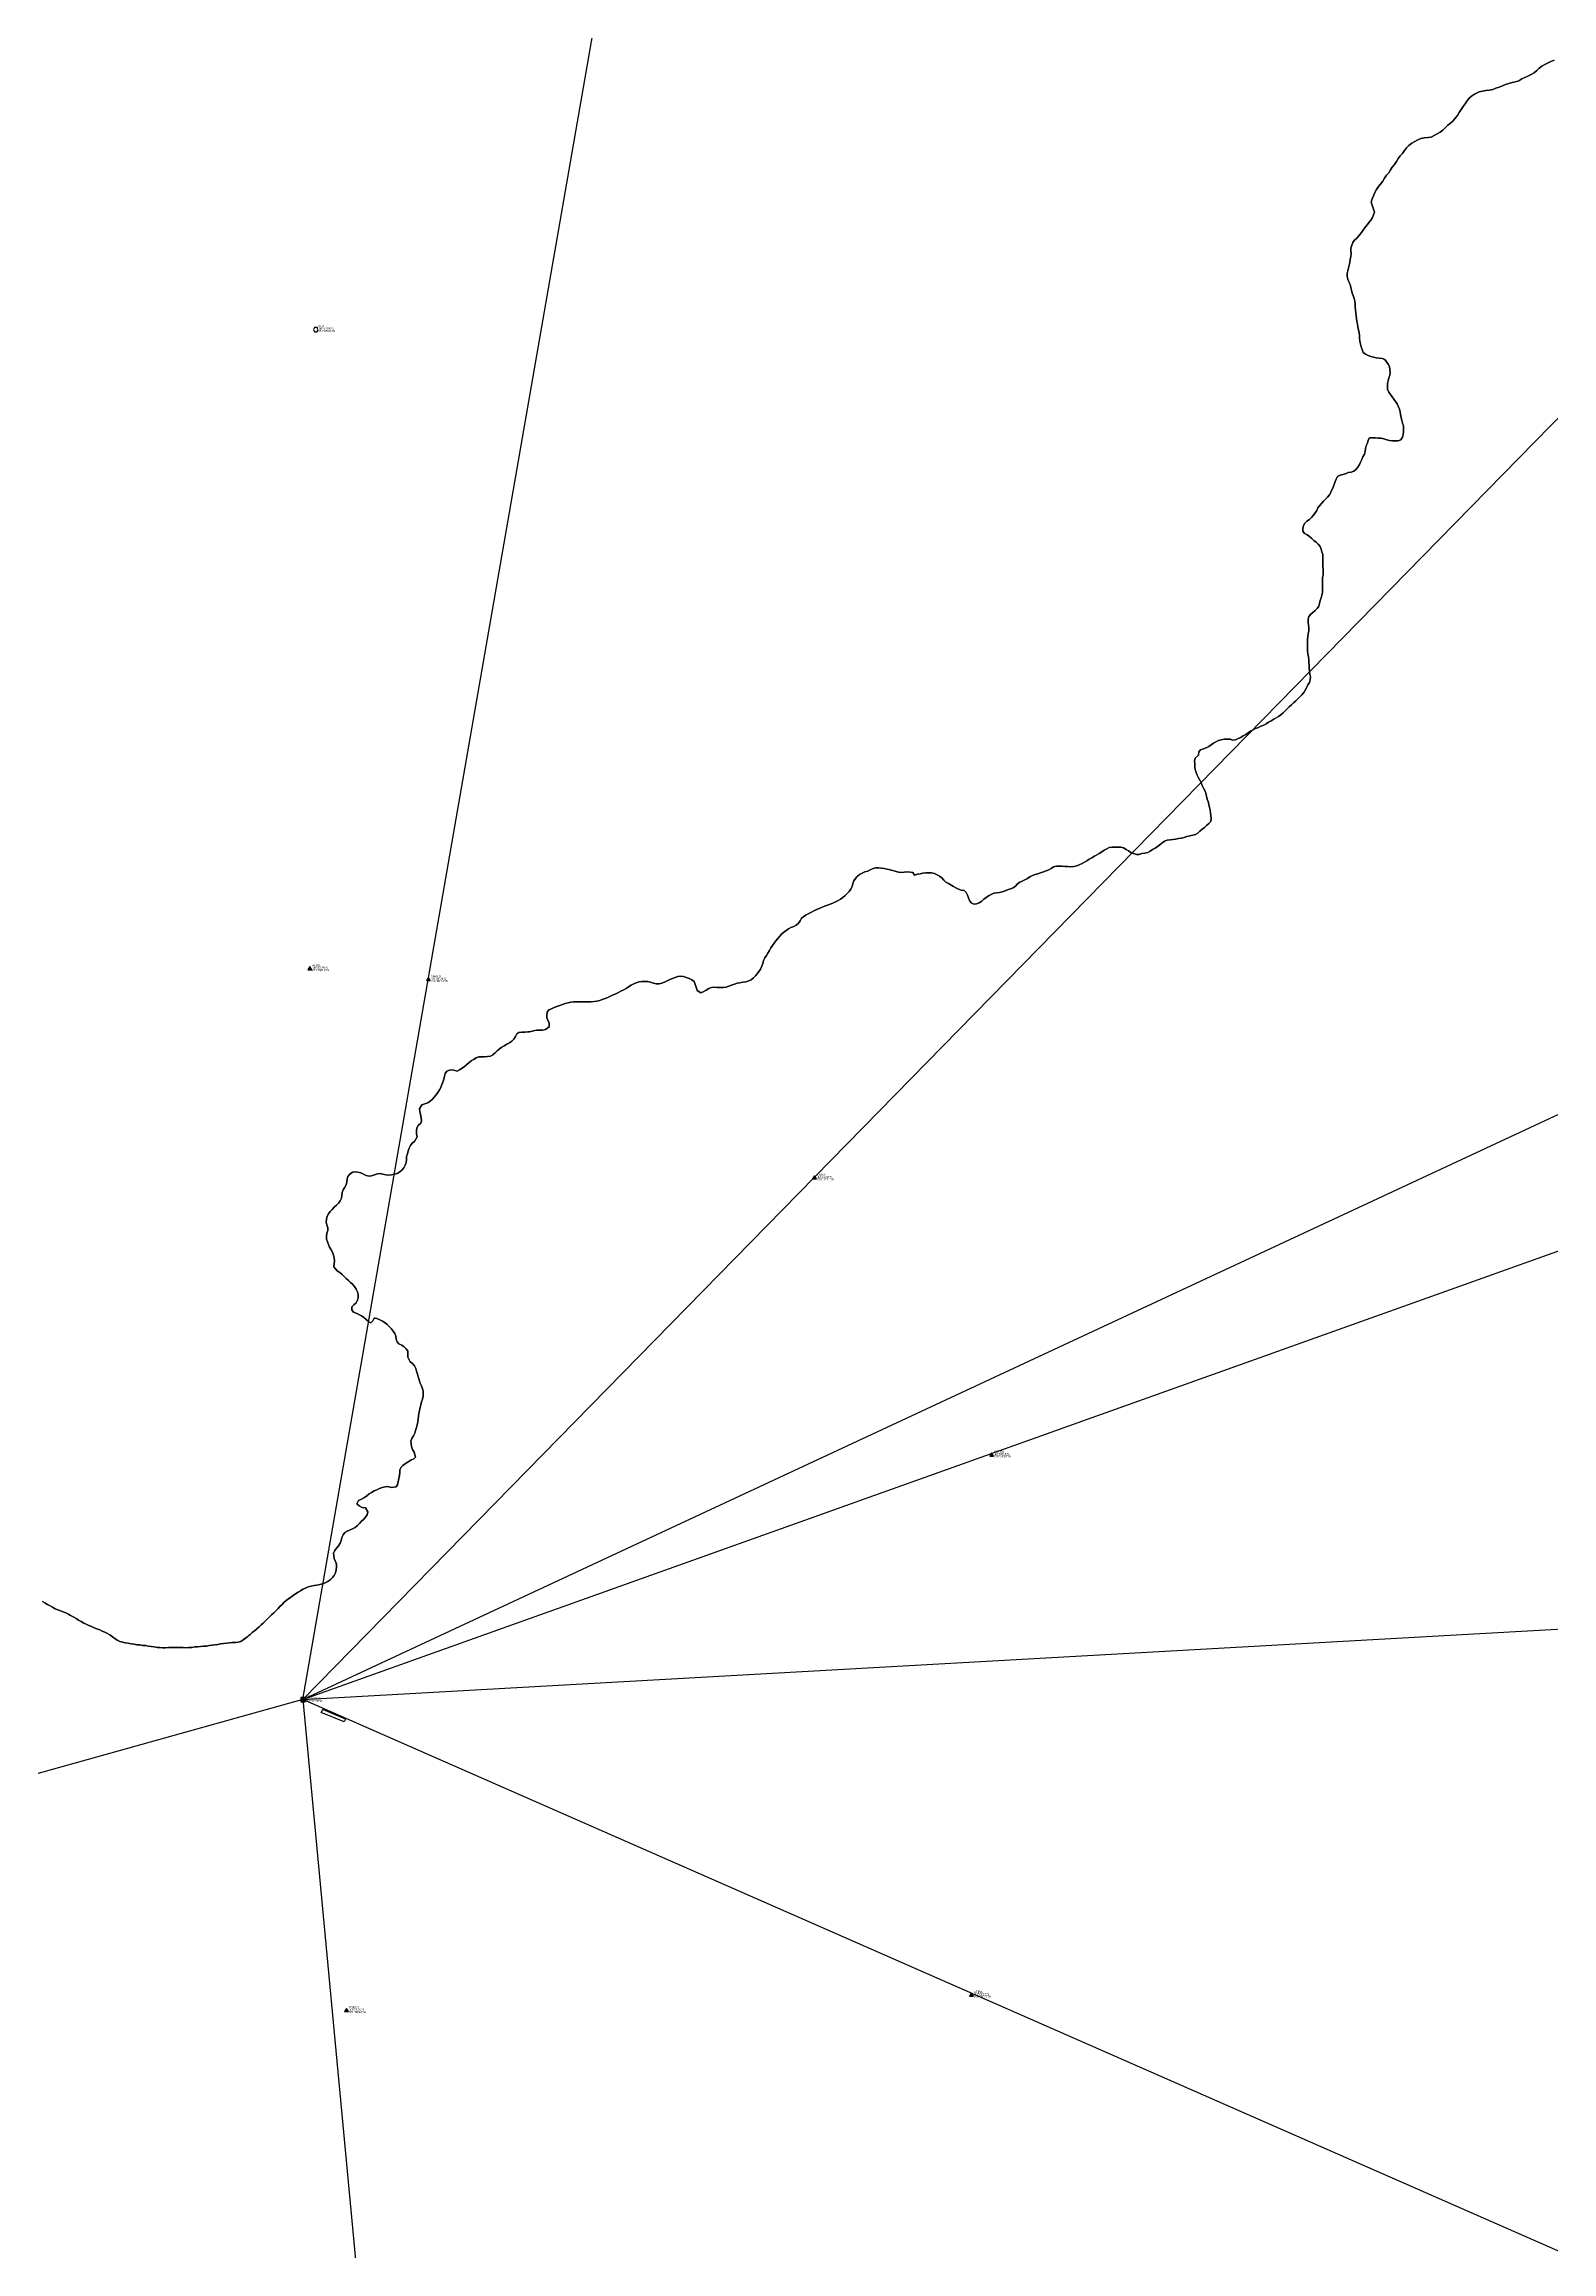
# Model space of a CAD drawing. Extents: x -312 to 667, y -1017 to 963.
# Drawn here: x -241.6 to -170.9, y -216.7 to -113.2 of the extents above; entities that cross this region are included whole.
import ezdxf

# ---------------------------------------------------------------- set-up
doc = ezdxf.new("R2010")
doc.units = 0
doc.header["$MEASUREMENT"] = 0
doc.layers.get('0').update_dxf_attribs({"linetype": 'CONTINUOUS'})
for name, color, linetype in [('AEROVIAS', 96, 'CONTINUOUS'), ('LINEAS_DE_MAPA', 7, 'CONTINUOUS'), ('PISTAS', 130, 'CONTINUOUS'), ('PUNTOS', 7, 'CONTINUOUS')]:
    doc.layers.add(name, color=color, linetype=linetype)

# ---------------------------------------------------------------- blocks, each defined once
blk = doc.blocks.new('*U8')
at = {"linetype": 'Continuous'}
for points in [[(0, 0), (0, 0.1), (-0.09, -0.05)], [(0, 0), (-0.09, -0.05), (0.09, -0.05)], [(0, 0), (0.09, -0.05), (0, 0.1)]]:
    blk.add_solid(points, dxfattribs=at)
blk = doc.blocks.new('PNO')
blk.add_lwpolyline([(0, 0.1), (-0.09, -0.05), (0.09, -0.05)], close=True)
at = {"linetype": 'Continuous'}
blk.add_blockref('*U8', (0, 0), dxfattribs=at)
for tag, p in [('NOMBRE', (0.11, 0.1)), ('LAT', (0.11, -0.01)), ('LON', (0.11, -0.12))]:
    blk.add_attdef(tag, p, '', height=0.1)
blk = doc.blocks.new('VOR')
blk.add_lwpolyline([(-0.06, 0.1), (-0.1, 0), (-0.06, -0.1), (0.06, -0.1), (0.1, 0), (0.06, 0.1)], close=True)
for tag, p in [('NOMBRE', (0.11, 0.1)), ('LAT', (0.11, -0.01)), ('LON', (0.11, -0.12))]:
    blk.add_attdef(tag, p, '', height=0.1)
blk = doc.blocks.new('DME')
blk.add_lwpolyline([(-0.1, 0.1), (-0.1, -0.1), (0.1, -0.1), (0.1, 0.1)], close=True)
for tag, p in [('NOMBRE', (0.11, 0.1)), ('LAT', (0.11, -0.01)), ('LON', (0.11, -0.12))]:
    blk.add_attdef(tag, p, '', height=0.1)

msp = doc.modelspace()

# ---------------------------------------------------------------- linework, layer by layer
at = {"layer": 'AEROVIAS'}
for p, q in [((-229.48, -190.8), (-171.17, 144.28)), ((-229.48, -190.8), (175.85, -45.91)), ((-98.34, -56.91), (-229.48, -190.8)), ((-229.48, -190.8), (-147.66, -152.67)), ((-229.48, -190.8), (133.21, -170.47)), ((-229.48, -190.8), (-312.21, -213.84)), ((-229.48, -190.8), (-219.9, -293.16)), ((32.32, -305.79), (-229.48, -190.8))]:
    msp.add_line(p, q, dxfattribs=at)
at = {"layer": 'LINEAS_DE_MAPA', "color": 7}
for points in [[(-241.69, -186.2), (-241.58, -186.27), (-241.46, -186.34), (-241.34, -186.41), (-241.22, -186.47), (-241.1, -186.54), (-240.97, -186.59), (-240.85, -186.64), (-240.72, -186.69), (-240.6, -186.74), (-240.47, -186.8), (-240.41, -186.84), (-240.35, -186.87), (-240.23, -186.94), (-240.12, -187), (-240, -187.07), (-239.88, -187.14), (-239.76, -187.21), (-239.64, -187.27), (-239.52, -187.33), (-239.4, -187.38), (-239.27, -187.43), (-239.14, -187.48), (-239.01, -187.53), (-238.89, -187.59), (-238.77, -187.64), (-238.64, -187.7), (-238.53, -187.77), (-238.41, -187.85), (-238.3, -187.93), (-238.19, -188.01), (-238.07, -188.07), (-237.94, -188.11), (-237.81, -188.14), (-237.67, -188.16), (-237.54, -188.18), (-237.4, -188.2), (-237.27, -188.23), (-237.13, -188.24), (-237, -188.26), (-236.86, -188.27), (-236.73, -188.29), (-236.59, -188.31), (-236.46, -188.33), (-236.32, -188.35), (-236.19, -188.36), (-236.05, -188.37), (-235.92, -188.37), (-235.78, -188.36), (-235.64, -188.36), (-235.51, -188.36), (-235.37, -188.36), (-235.23, -188.36), (-235.1, -188.36), (-234.96, -188.37), (-234.83, -188.36), (-234.69, -188.35), (-234.55, -188.33), (-234.42, -188.32), (-234.28, -188.31), (-234.15, -188.3), (-234.01, -188.29), (-233.88, -188.27), (-233.74, -188.25), (-233.61, -188.23), (-233.47, -188.21), (-233.34, -188.19), (-233.2, -188.17), (-233.07, -188.16), (-232.93, -188.14), (-232.8, -188.13), (-232.65, -188.13), (-232.52, -188.11), (-232.39, -188.07), (-232.28, -188), (-232.17, -187.92), (-232.11, -187.87), (-232.06, -187.84), (-232.02, -187.8), (-231.96, -187.75), (-231.86, -187.66), (-231.75, -187.57), (-231.65, -187.48), (-231.54, -187.39), (-231.44, -187.3), (-231.34, -187.21), (-231.24, -187.11), (-231.14, -187.02), (-231.05, -186.92), (-230.95, -186.83), (-230.85, -186.73), (-230.75, -186.64), (-230.66, -186.54), (-230.56, -186.44), (-230.47, -186.35), (-230.47, -186.35), (-230.37, -186.25), (-230.27, -186.16), (-230.16, -186.07), (-230.05, -185.99), (-229.94, -185.92), (-229.83, -185.84), (-229.71, -185.77), (-229.59, -185.7), (-229.48, -185.63), (-229.36, -185.57), (-229.23, -185.51), (-229.1, -185.48), (-228.96, -185.45), (-228.83, -185.43), (-228.69, -185.4), (-228.56, -185.37), (-228.44, -185.32), (-228.32, -185.26), (-228.2, -185.18), (-228.1, -185.08), (-228.02, -184.98), (-227.96, -184.86), (-227.92, -184.72), (-227.9, -184.58), (-227.9, -184.45), (-227.95, -184.32), (-228.01, -184.18), (-228.04, -183.93), (-227.98, -183.81), (-227.9, -183.7), (-227.81, -183.59), (-227.74, -183.47), (-227.69, -183.34), (-227.65, -183.2), (-227.6, -183.07), (-227.52, -182.97), (-227.41, -182.9), (-227.29, -182.85), (-227.15, -182.79), (-227.03, -182.73), (-226.93, -182.64), (-226.83, -182.54), (-226.74, -182.44), (-226.64, -182.35), (-226.54, -182.25), (-226.47, -182.14), (-226.44, -181.99), (-226.55, -181.81), (-226.7, -181.79), (-226.84, -181.72), (-226.96, -181.63), (-226.87, -181.47), (-226.74, -181.4), (-226.6, -181.32), (-226.48, -181.25), (-226.37, -181.16), (-226.26, -181.09), (-226.14, -181.02), (-226.02, -180.96), (-225.89, -180.91), (-225.76, -180.86), (-225.63, -180.82), (-225.5, -180.81), (-225.35, -180.85), (-225.11, -180.83), (-225.05, -180.73), (-225.01, -180.59), (-224.98, -180.44), (-224.95, -180.3), (-224.94, -180.16), (-224.93, -180.03), (-224.88, -179.91), (-224.79, -179.82), (-224.67, -179.73), (-224.55, -179.65), (-224.42, -179.58), (-224.28, -179.52), (-224.2, -179.44), (-224.27, -179.2), (-224.34, -179.07), (-224.39, -178.94), (-224.42, -178.68), (-224.37, -178.56), (-224.3, -178.44), (-224.24, -178.31), (-224.2, -178.18), (-224.16, -178.05), (-224.13, -177.92), (-224.1, -177.78), (-224.08, -177.65), (-224.06, -177.52), (-224.04, -177.38), (-224.02, -177.24), (-223.99, -177.11), (-223.96, -176.98), (-223.92, -176.84), (-223.88, -176.71), (-223.85, -176.58), (-223.84, -176.45), (-223.85, -176.32), (-223.89, -176.19), (-223.94, -176.06), (-224, -175.93), (-224.03, -175.8), (-224.07, -175.67), (-224.11, -175.54), (-224.15, -175.4), (-224.19, -175.27), (-224.25, -175.15), (-224.34, -175.05), (-224.46, -174.97), (-224.57, -174.75), (-224.57, -174.61), (-224.57, -174.47), (-224.64, -174.35), (-224.74, -174.26), (-224.85, -174.18), (-224.98, -174.12), (-225.07, -174.03), (-225.11, -173.9), (-225.13, -173.76), (-225.17, -173.63), (-225.25, -173.52), (-225.34, -173.41), (-225.43, -173.31), (-225.53, -173.22), (-225.63, -173.13), (-225.75, -173.06), (-225.88, -173), (-226.02, -172.94), (-226.11, -172.92), (-226.14, -172.92), (-226.21, -173.04), (-226.29, -173.13), (-226.4, -173.08), (-226.52, -172.98), (-226.63, -172.89), (-226.74, -172.81), (-226.86, -172.75), (-226.99, -172.69), (-227.11, -172.63), (-227.19, -172.52), (-227.19, -172.39), (-227.1, -172.29), (-226.99, -172.2), (-226.92, -172.08), (-226.89, -171.95), (-226.89, -171.81), (-226.93, -171.68), (-226.99, -171.56), (-227.06, -171.44), (-227.15, -171.33), (-227.25, -171.24), (-227.35, -171.15), (-227.45, -171.06), (-227.55, -170.96), (-227.64, -170.87), (-227.75, -170.78), (-227.88, -170.7), (-228.03, -170.51), (-228.01, -170.37), (-228, -170.23), (-228.01, -170.09), (-228.04, -169.96), (-228.09, -169.83), (-228.15, -169.71), (-228.23, -169.59), (-228.29, -169.47), (-228.33, -169.34), (-228.37, -169.21), (-228.38, -169.07), (-228.36, -168.94), (-228.32, -168.81), (-228.32, -168.68), (-228.36, -168.54), (-228.39, -168.41), (-228.38, -168.27), (-228.35, -168.14), (-228.29, -168.02), (-228.2, -167.91), (-228.11, -167.82), (-228.01, -167.72), (-227.91, -167.62), (-227.82, -167.52), (-227.73, -167.42), (-227.68, -167.29), (-227.66, -167.16), (-227.64, -167.02), (-227.59, -166.9), (-227.51, -166.78), (-227.45, -166.66), (-227.42, -166.53), (-227.41, -166.39), (-227.37, -166.27), (-227.28, -166.16), (-227.16, -166.07), (-227.04, -166.05), (-226.9, -166.07), (-226.76, -166.11), (-226.64, -166.17), (-226.51, -166.23), (-226.38, -166.26), (-226.26, -166.25), (-226.13, -166.2), (-225.99, -166.15), (-225.86, -166.13), (-225.79, -166.15), (-225.73, -166.16), (-225.59, -166.2), (-225.46, -166.22), (-225.33, -166.2), (-225.19, -166.17), (-225.06, -166.13), (-224.94, -166.06), (-224.84, -165.98), (-224.75, -165.87), (-224.69, -165.74), (-224.64, -165.62), (-224.63, -165.48), (-224.62, -165.34), (-224.58, -165.21), (-224.54, -165.08), (-224.5, -164.95), (-224.44, -164.83), (-224.36, -164.72), (-224.25, -164.63), (-224.13, -164.41), (-224.15, -164.27), (-224.15, -164.13), (-224.14, -163.99), (-224.07, -163.88), (-223.96, -163.78), (-223.92, -163.66), (-223.94, -163.52), (-223.97, -163.37), (-224, -163.23), (-224.02, -163.1), (-223.91, -162.91), (-223.77, -162.87), (-223.62, -162.82), (-223.51, -162.75), (-223.41, -162.65), (-223.32, -162.55), (-223.23, -162.45), (-223.15, -162.34), (-223.08, -162.22), (-223.02, -162.1), (-222.97, -161.97), (-222.92, -161.85), (-222.88, -161.71), (-222.85, -161.57), (-222.81, -161.44), (-222.74, -161.34), (-222.61, -161.29), (-222.47, -161.27), (-222.25, -161.34), (-222.14, -161.27), (-222.02, -161.2), (-221.91, -161.12), (-221.8, -161.03), (-221.7, -160.94), (-221.59, -160.86), (-221.48, -160.79), (-221.36, -160.72), (-221.23, -160.67), (-221.1, -160.66), (-220.96, -160.66), (-220.82, -160.65), (-220.68, -160.63), (-220.57, -160.57), (-220.47, -160.48), (-220.37, -160.38), (-220.27, -160.29), (-220.15, -160.22), (-220.04, -160.15), (-219.92, -160.08), (-219.8, -160.01), (-219.69, -159.93), (-219.59, -159.84), (-219.52, -159.71), (-219.45, -159.59), (-219.35, -159.53), (-219.21, -159.51), (-219.07, -159.51), (-218.93, -159.5), (-218.86, -159.49), (-218.8, -159.48), (-218.67, -159.44), (-218.53, -159.42), (-218.38, -159.42), (-218.24, -159.41), (-218.1, -159.39), (-217.93, -159.26), (-217.94, -159.1), (-217.98, -158.97), (-218.05, -158.85), (-218.05, -158.71), (-218.03, -158.57), (-217.95, -158.47), (-217.83, -158.41), (-217.7, -158.36), (-217.57, -158.31), (-217.44, -158.26), (-217.31, -158.21), (-217.18, -158.17), (-217.05, -158.14), (-216.92, -158.11), (-216.79, -158.09), (-216.78, -158.09), (-216.65, -158.09), (-216.51, -158.09), (-216.38, -158.09), (-216.24, -158.09), (-216.1, -158.09), (-215.97, -158.09), (-215.83, -158.07), (-215.7, -158.05), (-215.56, -158.02), (-215.45, -157.98), (-215.31, -157.93), (-215.18, -157.88), (-215.06, -157.82), (-214.93, -157.76), (-214.81, -157.71), (-214.69, -157.65), (-214.57, -157.58), (-214.44, -157.52), (-214.33, -157.46), (-214.21, -157.39), (-214.09, -157.31), (-213.97, -157.24), (-213.85, -157.19), (-213.72, -157.15), (-213.58, -157.13), (-213.45, -157.13), (-213.31, -157.13), (-213.18, -157.17), (-213.05, -157.22), (-212.92, -157.24), (-212.78, -157.25), (-212.65, -157.22), (-212.52, -157.16), (-212.4, -157.1), (-212.28, -157.04), (-212.15, -156.99), (-212.02, -156.94), (-211.9, -156.9), (-211.76, -156.88), (-211.63, -156.9), (-211.51, -156.94), (-211.37, -157), (-211.25, -157.06), (-211.14, -157.14), (-211.09, -157.27), (-211.04, -157.4), (-210.99, -157.55), (-210.82, -157.67), (-210.71, -157.62), (-210.58, -157.54), (-210.45, -157.46), (-210.32, -157.41), (-210.18, -157.4), (-210.05, -157.41), (-209.91, -157.42), (-209.77, -157.42), (-209.64, -157.4), (-209.51, -157.36), (-209.38, -157.31), (-209.25, -157.26), (-209.12, -157.22), (-208.99, -157.19), (-208.85, -157.17), (-208.71, -157.15), (-208.58, -157.11), (-208.47, -157.05), (-208.36, -156.97), (-208.26, -156.87), (-208.18, -156.77), (-208.03, -156.56), (-207.96, -156.42), (-207.92, -156.29), (-207.88, -156.15), (-207.82, -156.03), (-207.75, -155.91), (-207.68, -155.8), (-207.61, -155.68), (-207.54, -155.56), (-207.46, -155.45), (-207.39, -155.34), (-207.31, -155.23), (-207.22, -155.12), (-207.13, -155.02), (-207.04, -154.92), (-206.94, -154.83), (-206.83, -154.74), (-206.72, -154.66), (-206.6, -154.6), (-206.47, -154.55), (-206.35, -154.49), (-206.25, -154.4), (-206.17, -154.29), (-206.1, -154.17), (-206, -154.08), (-205.88, -154.01), (-205.76, -153.95), (-205.64, -153.89), (-205.52, -153.82), (-205.4, -153.76), (-205.39, -153.76), (-205.17, -153.66), (-205.02, -153.61), (-204.89, -153.56), (-204.76, -153.51), (-204.64, -153.46), (-204.51, -153.4), (-204.39, -153.34), (-204.27, -153.28), (-204.16, -153.2), (-204.06, -153.11), (-203.96, -153.01), (-203.87, -152.91), (-203.79, -152.8), (-203.73, -152.68), (-203.7, -152.54), (-203.65, -152.42), (-203.57, -152.31), (-203.51, -152.23), (-203.48, -152.2), (-203.38, -152.12), (-203.26, -152.05), (-203.13, -152), (-203, -151.96), (-202.88, -151.9), (-202.75, -151.84), (-202.62, -151.8), (-202.49, -151.8), (-202.35, -151.82), (-202.22, -151.84), (-202.08, -151.87), (-201.95, -151.9), (-201.71, -151.96), (-201.56, -152.01), (-201.42, -152.02), (-201.29, -152.01), (-201.11, -152), (-200.88, -152.03), (-200.8, -152.15), (-200.67, -152.11), (-200.54, -152.08), (-200.41, -152.05), (-200.27, -152.04), (-200.14, -152.04), (-200, -152.04), (-199.87, -152.07), (-199.74, -152.13), (-199.63, -152.19), (-199.52, -152.28), (-199.43, -152.38), (-199.33, -152.47), (-199.21, -152.54), (-198.98, -152.68), (-198.86, -152.74), (-198.74, -152.8), (-198.61, -152.85), (-198.48, -152.87), (-198.38, -152.96), (-198.32, -153.09), (-198.28, -153.22), (-198.22, -153.34), (-198.14, -153.45), (-198.02, -153.51), (-197.89, -153.5), (-197.77, -153.44), (-197.65, -153.37), (-197.55, -153.28), (-197.44, -153.2), (-197.33, -153.12), (-197.21, -153.05), (-197.09, -153), (-196.96, -152.98), (-196.82, -152.96), (-196.69, -152.93), (-196.56, -152.89), (-196.44, -152.84), (-196.31, -152.79), (-196.18, -152.74), (-196.07, -152.66), (-195.98, -152.56), (-195.87, -152.48), (-195.75, -152.43), (-195.63, -152.37), (-195.51, -152.31), (-195.39, -152.23), (-195.27, -152.17), (-195.15, -152.12), (-195.02, -152.08), (-194.89, -152.04), (-194.76, -152), (-194.63, -151.95), (-194.51, -151.9), (-194.39, -151.83), (-194.28, -151.76), (-194.15, -151.73), (-194.01, -151.72), (-193.88, -151.73), (-193.74, -151.74), (-193.61, -151.75), (-193.47, -151.76), (-193.34, -151.74), (-193.2, -151.71), (-193.08, -151.66), (-192.95, -151.61), (-192.84, -151.54), (-192.72, -151.47), (-192.61, -151.4), (-192.49, -151.33), (-192.37, -151.26), (-192.25, -151.2), (-192.14, -151.13), (-192.02, -151.05), (-191.91, -150.98), (-191.79, -150.91), (-191.67, -150.85), (-191.53, -150.84), (-191.4, -150.84), (-191.26, -150.84), (-191.13, -150.83), (-191, -150.87), (-190.88, -150.94), (-190.77, -151.01), (-190.66, -151.09), (-190.53, -151.14), (-190.4, -151.18), (-190.27, -151.18), (-190.14, -151.14), (-190, -151.12), (-189.87, -151.09), (-189.75, -151.03), (-189.64, -150.95), (-189.52, -150.88), (-189.41, -150.8), (-189.3, -150.72), (-189.19, -150.64), (-189.08, -150.56), (-188.96, -150.51), (-188.82, -150.49), (-188.69, -150.47), (-188.55, -150.46), (-188.42, -150.43), (-188.29, -150.41), (-188.16, -150.38), (-188.03, -150.34), (-187.89, -150.3), (-187.76, -150.28), (-187.63, -150.25), (-187.52, -150.18), (-187.42, -150.09), (-187.32, -149.99), (-187.21, -149.91), (-187.11, -149.82), (-187, -149.73), (-186.91, -149.64), (-186.89, -149.5), (-186.91, -149.37), (-186.93, -149.23), (-186.94, -149.1), (-186.97, -148.97), (-187, -148.83), (-187.04, -148.7), (-187.08, -148.58), (-187.12, -148.45), (-187.15, -148.31), (-187.19, -148.18), (-187.26, -148.07), (-187.32, -147.95), (-187.37, -147.82), (-187.43, -147.7), (-187.49, -147.58), (-187.55, -147.46), (-187.6, -147.33), (-187.65, -147.2), (-187.66, -147.07), (-187.66, -146.93), (-187.67, -146.8), (-187.65, -146.66), (-187.49, -146.52), (-187.47, -146.37), (-187.39, -146.28), (-187.26, -146.23), (-187.13, -146.18), (-187.01, -146.12), (-186.9, -146.04), (-186.79, -145.96), (-186.67, -145.9), (-186.55, -145.84), (-186.42, -145.8), (-186.29, -145.78), (-186.15, -145.78), (-186.01, -145.78), (-185.88, -145.82), (-185.75, -145.8), (-185.63, -145.75), (-185.5, -145.69), (-185.39, -145.62), (-185.27, -145.55), (-185.16, -145.47), (-185.05, -145.4), (-184.93, -145.33), (-184.81, -145.27), (-184.68, -145.22), (-184.56, -145.17), (-184.43, -145.12), (-184.31, -145.05), (-184.2, -144.98), (-184.08, -144.91), (-183.96, -144.84), (-183.85, -144.78), (-183.73, -144.71), (-183.62, -144.63), (-183.52, -144.54), (-183.42, -144.44), (-183.33, -144.35), (-183.23, -144.26), (-183.13, -144.16), (-183.03, -144.07), (-182.93, -143.98), (-182.83, -143.88), (-182.73, -143.79), (-182.64, -143.69), (-182.55, -143.59), (-182.48, -143.48), (-182.42, -143.36), (-182.36, -143.23), (-182.29, -143.11), (-182.25, -142.99), (-182.24, -142.85), (-182.26, -142.72), (-182.28, -142.59), (-182.3, -142.45), (-182.3, -142.31), (-182.31, -142.18), (-182.31, -142.05), (-182.33, -141.91), (-182.36, -141.78), (-182.37, -141.64), (-182.37, -141.51), (-182.37, -141.37), (-182.37, -141.24), (-182.37, -141.1), (-182.36, -140.96), (-182.34, -140.83), (-182.32, -140.7), (-182.32, -140.56), (-182.33, -140.43), (-182.35, -140.29), (-182.35, -140.15), (-182.31, -140.03), (-182.22, -139.92), (-182.12, -139.84), (-182.02, -139.74), (-181.92, -139.65), (-181.85, -139.54), (-181.82, -139.41), (-181.78, -139.28), (-181.74, -139.15), (-181.7, -139.02), (-181.68, -138.88), (-181.68, -138.75), (-181.67, -138.61), (-181.68, -138.47), (-181.68, -138.34), (-181.67, -138.2), (-181.65, -138.07), (-181.64, -137.94), (-181.65, -137.8), (-181.66, -137.66), (-181.66, -137.53), (-181.66, -137.39), (-181.66, -137.26), (-181.66, -137.12), (-181.7, -136.99), (-181.74, -136.86), (-181.79, -136.74), (-181.87, -136.63), (-181.97, -136.54), (-182.08, -136.46), (-182.18, -136.37), (-182.29, -136.28), (-182.4, -136.2), (-182.51, -136.13), (-182.6, -136.03), (-182.6, -135.89), (-182.57, -135.76), (-182.5, -135.64), (-182.41, -135.55), (-182.29, -135.47), (-182.19, -135.38), (-182.1, -135.28), (-182.01, -135.17), (-181.94, -135.06), (-181.89, -134.93), (-181.81, -134.83), (-181.72, -134.72), (-181.63, -134.62), (-181.53, -134.53), (-181.44, -134.43), (-181.35, -134.32), (-181.28, -134.21), (-181.28, -134.2), (-181.17, -133.96), (-181.12, -133.83), (-181.08, -133.7), (-181.04, -133.58), (-180.97, -133.46), (-180.85, -133.4), (-180.72, -133.37), (-180.59, -133.33), (-180.47, -133.27), (-180.33, -133.26), (-180.21, -133.21), (-180.1, -133.12), (-180.01, -133.02), (-179.94, -132.9), (-179.89, -132.78), (-179.83, -132.66), (-179.78, -132.53), (-179.71, -132.42), (-179.67, -132.29), (-179.65, -132.15), (-179.63, -132.02), (-179.57, -131.89), (-179.53, -131.76), (-179.47, -131.65), (-179.34, -131.64), (-179.19, -131.65), (-179.06, -131.66), (-178.92, -131.67), (-178.79, -131.7), (-178.66, -131.74), (-178.53, -131.77), (-178.4, -131.79), (-178.26, -131.78), (-178.13, -131.78), (-178, -131.74), (-177.92, -131.62), (-177.89, -131.49), (-177.88, -131.36), (-177.87, -131.22), (-177.88, -131.09), (-177.93, -130.96), (-177.96, -130.83), (-177.99, -130.7), (-178.01, -130.56), (-178.03, -130.43), (-178.06, -130.3), (-178.12, -130.17), (-178.18, -130.06), (-178.25, -129.94), (-178.33, -129.83), (-178.41, -129.72), (-178.49, -129.61), (-178.57, -129.5), (-178.62, -129.37), (-178.62, -129.24), (-178.62, -129.1), (-178.6, -128.97), (-178.56, -128.84), (-178.51, -128.71), (-178.5, -128.58), (-178.51, -128.44), (-178.53, -128.31), (-178.59, -128.19), (-178.67, -128.08), (-178.75, -127.97), (-178.88, -127.93), (-179.01, -127.91), (-179.15, -127.89), (-179.28, -127.87), (-179.41, -127.84), (-179.54, -127.78), (-179.66, -127.72), (-179.76, -127.64), (-179.82, -127.51), (-179.86, -127.38), (-179.89, -127.25), (-179.92, -127.12), (-179.94, -126.99), (-179.94, -126.85), (-179.96, -126.72), (-179.98, -126.58), (-180.02, -126.45), (-180.04, -126.32), (-180.06, -126.19), (-180.08, -126.05), (-180.1, -125.92), (-180.11, -125.78), (-180.13, -125.65), (-180.14, -125.51), (-180.14, -125.38), (-180.16, -125.24), (-180.19, -125.11), (-180.23, -124.98), (-180.28, -124.86), (-180.32, -124.73), (-180.35, -124.6), (-180.38, -124.46), (-180.44, -124.34), (-180.49, -124.21), (-180.51, -124.08), (-180.51, -123.95), (-180.49, -123.81), (-180.46, -123.68), (-180.43, -123.55), (-180.39, -123.42), (-180.37, -123.29), (-180.35, -123.15), (-180.33, -123.02), (-180.35, -122.88), (-180.34, -122.75), (-180.3, -122.61), (-180.25, -122.49), (-180.17, -122.38), (-180.07, -122.28), (-179.98, -122.19), (-179.89, -122.09), (-179.81, -121.98), (-179.73, -121.87), (-179.65, -121.76), (-179.57, -121.65), (-179.48, -121.54), (-179.4, -121.44), (-179.33, -121.32), (-179.28, -121.2), (-179.23, -121.07), (-179.39, -120.6), (-179.35, -120.45), (-179.28, -120.3), (-179.22, -120.15), (-179.14, -120.01), (-179.05, -119.87), (-178.95, -119.75), (-178.85, -119.62), (-178.77, -119.48), (-178.68, -119.34), (-178.57, -119.22), (-178.49, -119.08), (-178.41, -118.95), (-178.29, -118.84), (-178.21, -118.69), (-178.13, -118.55), (-178.03, -118.43), (-177.93, -118.31), (-177.83, -118.18), (-177.73, -118.05), (-177.62, -117.94), (-177.49, -117.84), (-177.35, -117.75), (-177.21, -117.67), (-177.06, -117.61), (-176.9, -117.59), (-176.74, -117.57), (-176.58, -117.55), (-176.43, -117.48), (-176.29, -117.4), (-176.15, -117.32), (-176.03, -117.22), (-175.91, -117.1), (-175.8, -116.99), (-175.67, -116.89), (-175.55, -116.78), (-175.45, -116.66), (-175.35, -116.53), (-175.26, -116.39), (-175.17, -116.26), (-175.08, -116.12), (-174.99, -115.99), (-174.9, -115.86), (-174.8, -115.73), (-174.68, -115.63), (-174.55, -115.53), (-174.33, -115.42), (-174.17, -115.39), (-174.01, -115.37), (-173.85, -115.35), (-173.69, -115.31), (-173.54, -115.26), (-173.39, -115.2), (-173.24, -115.14), (-173.09, -115.08), (-172.94, -115.03), (-172.78, -114.99), (-172.62, -114.96), (-172.47, -114.91), (-172.33, -114.82), (-172.19, -114.75), (-172.04, -114.69), (-171.89, -114.62), (-171.75, -114.54), (-171.63, -114.43), (-171.52, -114.31), (-171.39, -114.22), (-171.25, -114.14), (-171.09, -114.06), (-170.96, -114), (-170.81, -113.94)], [(-170.81, -113.94), (-170.96, -114), (-171.09, -114.06), (-171.25, -114.14), (-171.39, -114.22), (-171.52, -114.31), (-171.63, -114.43), (-171.75, -114.54), (-171.89, -114.62), (-172.04, -114.69), (-172.19, -114.75), (-172.33, -114.82), (-172.47, -114.91), (-172.62, -114.96), (-172.78, -114.99), (-172.94, -115.03), (-173.09, -115.08), (-173.24, -115.14), (-173.39, -115.2), (-173.54, -115.26), (-173.69, -115.31), (-173.85, -115.35), (-174.01, -115.37), (-174.17, -115.39), (-174.33, -115.42), (-174.55, -115.53), (-174.68, -115.63), (-174.8, -115.73), (-174.9, -115.86), (-174.99, -115.99), (-175.08, -116.12), (-175.17, -116.26), (-175.26, -116.39), (-175.35, -116.53), (-175.45, -116.66), (-175.55, -116.78), (-175.67, -116.89), (-175.8, -116.99), (-175.91, -117.1), (-176.03, -117.22), (-176.15, -117.32), (-176.29, -117.4), (-176.43, -117.48), (-176.58, -117.55), (-176.74, -117.57), (-176.9, -117.59), (-177.06, -117.61), (-177.21, -117.67), (-177.35, -117.75), (-177.49, -117.84), (-177.62, -117.94), (-177.73, -118.05), (-177.83, -118.18), (-177.93, -118.31), (-178.03, -118.43), (-178.13, -118.55), (-178.21, -118.69), (-178.29, -118.84), (-178.41, -118.95), (-178.49, -119.08), (-178.57, -119.22), (-178.68, -119.34), (-178.77, -119.48), (-178.85, -119.62), (-178.95, -119.75), (-179.05, -119.87), (-179.14, -120.01), (-179.22, -120.15), (-179.28, -120.3), (-179.35, -120.45), (-179.39, -120.6), (-179.23, -121.07), (-179.28, -121.2), (-179.33, -121.32), (-179.4, -121.44), (-179.48, -121.54), (-179.57, -121.65), (-179.65, -121.76), (-179.73, -121.87), (-179.81, -121.98), (-179.89, -122.09), (-179.98, -122.19), (-180.07, -122.28), (-180.17, -122.38), (-180.25, -122.49), (-180.3, -122.61), (-180.34, -122.75), (-180.35, -122.88), (-180.33, -123.02), (-180.35, -123.15), (-180.37, -123.29), (-180.39, -123.42), (-180.43, -123.55), (-180.46, -123.68), (-180.49, -123.81), (-180.51, -123.95), (-180.51, -124.08), (-180.49, -124.21), (-180.44, -124.34), (-180.38, -124.46), (-180.35, -124.6), (-180.32, -124.73), (-180.28, -124.86), (-180.23, -124.98), (-180.19, -125.11), (-180.16, -125.24), (-180.14, -125.38), (-180.14, -125.51), (-180.13, -125.65), (-180.11, -125.78), (-180.1, -125.92), (-180.08, -126.05), (-180.06, -126.19), (-180.04, -126.32), (-180.02, -126.45), (-179.98, -126.58), (-179.96, -126.72), (-179.94, -126.85), (-179.94, -126.99), (-179.92, -127.12), (-179.89, -127.25), (-179.86, -127.38), (-179.82, -127.51), (-179.76, -127.64), (-179.66, -127.72), (-179.54, -127.78), (-179.41, -127.84), (-179.28, -127.87), (-179.15, -127.89), (-179.01, -127.91), (-178.88, -127.93), (-178.75, -127.97), (-178.67, -128.08), (-178.59, -128.19), (-178.53, -128.31), (-178.51, -128.44), (-178.5, -128.58), (-178.51, -128.71), (-178.56, -128.84), (-178.6, -128.97), (-178.62, -129.1), (-178.62, -129.24), (-178.62, -129.37), (-178.57, -129.5), (-178.49, -129.61), (-178.41, -129.72), (-178.33, -129.83), (-178.25, -129.94), (-178.18, -130.06), (-178.12, -130.17), (-178.06, -130.3), (-178.03, -130.43), (-178.01, -130.56), (-177.99, -130.7), (-177.96, -130.83), (-177.93, -130.96), (-177.88, -131.09), (-177.87, -131.22), (-177.88, -131.36), (-177.89, -131.49), (-177.92, -131.62), (-178, -131.74), (-178.13, -131.78), (-178.26, -131.78), (-178.4, -131.79), (-178.53, -131.77), (-178.66, -131.74), (-178.79, -131.7), (-178.92, -131.67), (-179.06, -131.66), (-179.19, -131.65), (-179.34, -131.64), (-179.47, -131.65), (-179.53, -131.76), (-179.57, -131.89), (-179.63, -132.02), (-179.65, -132.15), (-179.67, -132.29), (-179.71, -132.42), (-179.78, -132.53), (-179.83, -132.66), (-179.89, -132.78), (-179.94, -132.9), (-180.01, -133.02), (-180.1, -133.12), (-180.21, -133.21), (-180.33, -133.26), (-180.47, -133.27), (-180.59, -133.33), (-180.72, -133.37), (-180.85, -133.4), (-180.97, -133.46), (-181.04, -133.58), (-181.08, -133.7), (-181.12, -133.83), (-181.17, -133.96), (-181.28, -134.2), (-181.28, -134.21), (-181.35, -134.32), (-181.44, -134.43), (-181.53, -134.53), (-181.63, -134.62), (-181.72, -134.72), (-181.81, -134.83), (-181.89, -134.93), (-181.94, -135.06), (-182.01, -135.17), (-182.1, -135.28), (-182.19, -135.38), (-182.29, -135.47), (-182.41, -135.55), (-182.5, -135.64), (-182.57, -135.76), (-182.6, -135.89), (-182.6, -136.03), (-182.51, -136.13), (-182.4, -136.2), (-182.29, -136.28), (-182.18, -136.37), (-182.08, -136.46), (-181.97, -136.54), (-181.87, -136.63), (-181.79, -136.74), (-181.74, -136.86), (-181.7, -136.99), (-181.66, -137.12), (-181.66, -137.26), (-181.66, -137.39), (-181.66, -137.53), (-181.66, -137.66), (-181.65, -137.8), (-181.64, -137.94), (-181.65, -138.07), (-181.67, -138.2), (-181.68, -138.34), (-181.68, -138.47), (-181.67, -138.61), (-181.68, -138.75), (-181.68, -138.88), (-181.7, -139.02), (-181.74, -139.15), (-181.78, -139.28), (-181.82, -139.41), (-181.85, -139.54), (-181.92, -139.65), (-182.02, -139.74), (-182.12, -139.84), (-182.22, -139.92), (-182.31, -140.03), (-182.35, -140.15), (-182.35, -140.29), (-182.33, -140.43), (-182.32, -140.56), (-182.32, -140.7), (-182.34, -140.83), (-182.36, -140.96), (-182.37, -141.1), (-182.37, -141.24), (-182.37, -141.37), (-182.37, -141.51), (-182.37, -141.64), (-182.36, -141.78), (-182.33, -141.91), (-182.31, -142.05), (-182.31, -142.18), (-182.3, -142.31), (-182.3, -142.45), (-182.28, -142.59), (-182.26, -142.72), (-182.24, -142.85), (-182.25, -142.99), (-182.29, -143.11), (-182.36, -143.23), (-182.42, -143.36), (-182.48, -143.48), (-182.55, -143.59), (-182.64, -143.69), (-182.73, -143.79), (-182.83, -143.88), (-182.93, -143.98), (-183.03, -144.07), (-183.13, -144.16), (-183.23, -144.26), (-183.33, -144.35), (-183.42, -144.44), (-183.52, -144.54), (-183.62, -144.63), (-183.73, -144.71), (-183.85, -144.78), (-183.96, -144.84), (-184.08, -144.91), (-184.2, -144.98), (-184.31, -145.05), (-184.43, -145.12), (-184.56, -145.17), (-184.68, -145.22), (-184.81, -145.27), (-184.93, -145.33), (-185.05, -145.4), (-185.16, -145.47), (-185.27, -145.55), (-185.39, -145.62), (-185.5, -145.69), (-185.63, -145.75), (-185.75, -145.8), (-185.88, -145.82), (-186.01, -145.78), (-186.15, -145.78), (-186.29, -145.78), (-186.42, -145.8), (-186.55, -145.84), (-186.67, -145.9), (-186.79, -145.96), (-186.9, -146.04), (-187.01, -146.12), (-187.13, -146.18), (-187.26, -146.23), (-187.39, -146.28), (-187.47, -146.37), (-187.49, -146.52), (-187.65, -146.66), (-187.67, -146.8), (-187.66, -146.93), (-187.66, -147.07), (-187.65, -147.2), (-187.6, -147.33), (-187.55, -147.46), (-187.49, -147.58), (-187.43, -147.7), (-187.37, -147.82), (-187.32, -147.95), (-187.26, -148.07), (-187.19, -148.18), (-187.15, -148.31), (-187.12, -148.45), (-187.08, -148.58), (-187.04, -148.7), (-187, -148.83), (-186.97, -148.97), (-186.94, -149.1), (-186.93, -149.23), (-186.91, -149.37), (-186.89, -149.5), (-186.91, -149.64), (-187, -149.73), (-187.11, -149.82), (-187.21, -149.91), (-187.32, -149.99), (-187.42, -150.09), (-187.52, -150.18), (-187.63, -150.25), (-187.76, -150.28), (-187.89, -150.3), (-188.03, -150.34), (-188.16, -150.38), (-188.29, -150.41), (-188.42, -150.43), (-188.55, -150.46), (-188.69, -150.47), (-188.82, -150.49), (-188.96, -150.51), (-189.08, -150.56), (-189.19, -150.64), (-189.3, -150.72), (-189.41, -150.8), (-189.52, -150.88), (-189.64, -150.95), (-189.75, -151.03), (-189.87, -151.09), (-190, -151.12), (-190.14, -151.14), (-190.27, -151.18), (-190.4, -151.18), (-190.53, -151.14), (-190.66, -151.09), (-190.77, -151.01), (-190.88, -150.94), (-191, -150.87), (-191.13, -150.83), (-191.26, -150.84), (-191.4, -150.84), (-191.53, -150.84), (-191.67, -150.85), (-191.79, -150.91), (-191.91, -150.98), (-192.02, -151.05), (-192.14, -151.13), (-192.25, -151.2), (-192.37, -151.26), (-192.49, -151.33), (-192.61, -151.4), (-192.72, -151.47), (-192.84, -151.54), (-192.95, -151.61), (-193.08, -151.66), (-193.2, -151.71), (-193.34, -151.74), (-193.47, -151.76), (-193.61, -151.75), (-193.74, -151.74), (-193.88, -151.73), (-194.01, -151.72), (-194.15, -151.73), (-194.28, -151.76), (-194.39, -151.83), (-194.51, -151.9), (-194.63, -151.95), (-194.76, -152), (-194.89, -152.04), (-195.02, -152.08), (-195.15, -152.12), (-195.27, -152.17), (-195.39, -152.23), (-195.51, -152.31), (-195.63, -152.37), (-195.75, -152.43), (-195.87, -152.48), (-195.98, -152.56), (-196.07, -152.66), (-196.18, -152.74), (-196.31, -152.79), (-196.44, -152.84), (-196.56, -152.89), (-196.69, -152.93), (-196.82, -152.96), (-196.96, -152.98), (-197.09, -153), (-197.21, -153.05), (-197.33, -153.12), (-197.44, -153.2), (-197.55, -153.28), (-197.65, -153.37), (-197.77, -153.44), (-197.89, -153.5), (-198.02, -153.51), (-198.14, -153.45), (-198.22, -153.34), (-198.28, -153.22), (-198.32, -153.09), (-198.38, -152.96), (-198.48, -152.87), (-198.61, -152.85), (-198.74, -152.8), (-198.86, -152.74), (-198.98, -152.68), (-199.21, -152.54), (-199.33, -152.47), (-199.43, -152.38), (-199.52, -152.28), (-199.63, -152.19), (-199.74, -152.13), (-199.87, -152.07), (-200, -152.04), (-200.14, -152.04), (-200.27, -152.04), (-200.41, -152.05), (-200.54, -152.08), (-200.67, -152.11), (-200.8, -152.15), (-200.88, -152.03), (-201.11, -152), (-201.29, -152.01), (-201.42, -152.02), (-201.56, -152.01), (-201.71, -151.96), (-201.95, -151.9), (-202.08, -151.87), (-202.22, -151.84), (-202.35, -151.82), (-202.49, -151.8), (-202.62, -151.8), (-202.75, -151.84), (-202.88, -151.9), (-203, -151.96), (-203.13, -152), (-203.26, -152.05), (-203.38, -152.12), (-203.48, -152.2), (-203.51, -152.23), (-203.57, -152.31), (-203.65, -152.42), (-203.7, -152.54), (-203.73, -152.68), (-203.79, -152.8), (-203.87, -152.91), (-203.96, -153.01), (-204.06, -153.11), (-204.16, -153.2), (-204.27, -153.28), (-204.39, -153.34), (-204.51, -153.4), (-204.64, -153.46), (-204.76, -153.51), (-204.89, -153.56), (-205.02, -153.61), (-205.17, -153.66), (-205.39, -153.76), (-205.4, -153.76), (-205.52, -153.82), (-205.64, -153.89), (-205.76, -153.95), (-205.88, -154.01), (-206, -154.08), (-206.1, -154.17), (-206.17, -154.29), (-206.25, -154.4), (-206.35, -154.49), (-206.47, -154.55), (-206.6, -154.6), (-206.72, -154.66), (-206.83, -154.74), (-206.94, -154.83), (-207.04, -154.92), (-207.13, -155.02), (-207.22, -155.12), (-207.31, -155.23), (-207.39, -155.34), (-207.46, -155.45), (-207.54, -155.56), (-207.61, -155.68), (-207.68, -155.8), (-207.75, -155.91), (-207.82, -156.03), (-207.88, -156.15), (-207.92, -156.29), (-207.96, -156.42), (-208.03, -156.56), (-208.18, -156.77), (-208.26, -156.87), (-208.36, -156.97), (-208.47, -157.05), (-208.58, -157.11), (-208.71, -157.15), (-208.85, -157.17), (-208.99, -157.19), (-209.12, -157.22), (-209.25, -157.26), (-209.38, -157.31), (-209.51, -157.36), (-209.64, -157.4), (-209.77, -157.42), (-209.91, -157.42), (-210.05, -157.41), (-210.18, -157.4), (-210.32, -157.41), (-210.45, -157.46), (-210.58, -157.54), (-210.71, -157.62), (-210.82, -157.67), (-210.99, -157.55), (-211.04, -157.4), (-211.09, -157.27), (-211.14, -157.14), (-211.25, -157.06), (-211.37, -157), (-211.51, -156.94), (-211.63, -156.9), (-211.76, -156.88), (-211.9, -156.9), (-212.02, -156.94), (-212.15, -156.99), (-212.28, -157.04), (-212.4, -157.1), (-212.52, -157.16), (-212.65, -157.22), (-212.78, -157.25), (-212.92, -157.24), (-213.05, -157.22), (-213.18, -157.17), (-213.31, -157.13), (-213.45, -157.13), (-213.58, -157.13), (-213.72, -157.15), (-213.85, -157.19), (-213.97, -157.24), (-214.09, -157.31), (-214.21, -157.39), (-214.33, -157.46), (-214.44, -157.52), (-214.57, -157.58), (-214.69, -157.65), (-214.81, -157.71), (-214.93, -157.76), (-215.06, -157.82), (-215.18, -157.88), (-215.31, -157.93), (-215.45, -157.98), (-215.56, -158.02), (-215.7, -158.05), (-215.83, -158.07), (-215.97, -158.09), (-216.1, -158.09), (-216.24, -158.09), (-216.38, -158.09), (-216.51, -158.09), (-216.65, -158.09), (-216.78, -158.09), (-216.79, -158.09), (-216.92, -158.11), (-217.05, -158.14), (-217.18, -158.17), (-217.31, -158.21), (-217.44, -158.26), (-217.57, -158.31), (-217.7, -158.36), (-217.83, -158.41), (-217.95, -158.47), (-218.03, -158.57), (-218.05, -158.71), (-218.05, -158.85), (-217.98, -158.97), (-217.94, -159.1), (-217.93, -159.26), (-218.1, -159.39), (-218.24, -159.41), (-218.38, -159.42), (-218.53, -159.42), (-218.67, -159.44), (-218.8, -159.48), (-218.86, -159.49), (-218.93, -159.5), (-219.07, -159.51), (-219.21, -159.51), (-219.35, -159.53), (-219.45, -159.59), (-219.52, -159.71), (-219.59, -159.84), (-219.69, -159.93), (-219.8, -160.01), (-219.92, -160.08), (-220.04, -160.15), (-220.15, -160.22), (-220.27, -160.29), (-220.37, -160.38), (-220.47, -160.48), (-220.57, -160.57), (-220.68, -160.63), (-220.82, -160.65), (-220.96, -160.66), (-221.1, -160.66), (-221.23, -160.67), (-221.36, -160.72), (-221.48, -160.79), (-221.59, -160.86), (-221.7, -160.94), (-221.8, -161.03), (-221.91, -161.12), (-222.02, -161.2), (-222.14, -161.27), (-222.25, -161.34), (-222.47, -161.27), (-222.61, -161.29), (-222.74, -161.34), (-222.81, -161.44), (-222.85, -161.57), (-222.88, -161.71), (-222.92, -161.85), (-222.97, -161.97), (-223.02, -162.1), (-223.08, -162.22), (-223.15, -162.34), (-223.23, -162.45), (-223.32, -162.55), (-223.41, -162.65), (-223.51, -162.75), (-223.62, -162.82), (-223.77, -162.87), (-223.91, -162.91), (-224.02, -163.1), (-224, -163.23), (-223.97, -163.37), (-223.94, -163.52), (-223.92, -163.66), (-223.96, -163.78), (-224.07, -163.88), (-224.14, -163.99), (-224.15, -164.13), (-224.15, -164.27), (-224.13, -164.41), (-224.25, -164.63), (-224.36, -164.72), (-224.44, -164.83), (-224.5, -164.95), (-224.54, -165.08), (-224.58, -165.21), (-224.62, -165.34), (-224.63, -165.48), (-224.64, -165.62), (-224.69, -165.74), (-224.75, -165.87), (-224.84, -165.98), (-224.94, -166.06), (-225.06, -166.13), (-225.19, -166.17), (-225.33, -166.2), (-225.46, -166.22), (-225.59, -166.2), (-225.73, -166.16), (-225.79, -166.15), (-225.86, -166.13), (-225.99, -166.15), (-226.13, -166.2), (-226.26, -166.25), (-226.38, -166.26), (-226.51, -166.23), (-226.64, -166.17), (-226.76, -166.11), (-226.9, -166.07), (-227.04, -166.05), (-227.16, -166.07), (-227.28, -166.16), (-227.37, -166.27), (-227.41, -166.39), (-227.42, -166.53), (-227.45, -166.66), (-227.51, -166.78), (-227.59, -166.9), (-227.64, -167.02), (-227.66, -167.16), (-227.68, -167.29), (-227.73, -167.42), (-227.82, -167.52), (-227.91, -167.62), (-228.01, -167.72), (-228.11, -167.82), (-228.2, -167.91), (-228.29, -168.02), (-228.35, -168.14), (-228.38, -168.27), (-228.39, -168.41), (-228.36, -168.54), (-228.32, -168.68), (-228.32, -168.81), (-228.36, -168.94), (-228.38, -169.07), (-228.37, -169.21), (-228.33, -169.34), (-228.29, -169.47), (-228.23, -169.59), (-228.15, -169.71), (-228.09, -169.83), (-228.04, -169.96), (-228.01, -170.09), (-228, -170.23), (-228.01, -170.37), (-228.03, -170.51), (-227.88, -170.7), (-227.75, -170.78), (-227.64, -170.87), (-227.55, -170.96), (-227.45, -171.06), (-227.35, -171.15), (-227.25, -171.24), (-227.15, -171.33), (-227.06, -171.44), (-226.99, -171.56), (-226.93, -171.68), (-226.89, -171.81), (-226.89, -171.95), (-226.92, -172.08), (-226.99, -172.2), (-227.1, -172.29), (-227.19, -172.39), (-227.19, -172.52), (-227.11, -172.63), (-226.99, -172.69), (-226.86, -172.75), (-226.74, -172.81), (-226.63, -172.89), (-226.52, -172.98), (-226.4, -173.08), (-226.29, -173.13), (-226.21, -173.04), (-226.14, -172.92), (-226.11, -172.92), (-226.02, -172.94), (-225.88, -173), (-225.75, -173.06), (-225.63, -173.13), (-225.53, -173.22), (-225.43, -173.31), (-225.34, -173.41), (-225.25, -173.52), (-225.17, -173.63), (-225.13, -173.76), (-225.11, -173.9), (-225.07, -174.03), (-224.98, -174.12), (-224.85, -174.18), (-224.74, -174.26), (-224.64, -174.35), (-224.57, -174.47), (-224.57, -174.61), (-224.57, -174.75), (-224.46, -174.97), (-224.34, -175.05), (-224.25, -175.15), (-224.19, -175.27), (-224.15, -175.4), (-224.11, -175.54), (-224.07, -175.67), (-224.03, -175.8), (-224, -175.93), (-223.94, -176.06), (-223.89, -176.19), (-223.85, -176.32), (-223.84, -176.45), (-223.85, -176.58), (-223.88, -176.71), (-223.92, -176.84), (-223.96, -176.98), (-223.99, -177.11), (-224.02, -177.24), (-224.04, -177.38), (-224.06, -177.52), (-224.08, -177.65), (-224.1, -177.78), (-224.13, -177.92), (-224.16, -178.05), (-224.2, -178.18), (-224.24, -178.31), (-224.3, -178.44), (-224.37, -178.56), (-224.42, -178.68), (-224.39, -178.94), (-224.34, -179.07), (-224.27, -179.2), (-224.2, -179.44), (-224.28, -179.52), (-224.42, -179.58), (-224.55, -179.65), (-224.67, -179.73), (-224.79, -179.82), (-224.88, -179.91), (-224.93, -180.03), (-224.94, -180.16), (-224.95, -180.3), (-224.98, -180.44), (-225.01, -180.59), (-225.05, -180.73), (-225.11, -180.83), (-225.35, -180.85), (-225.5, -180.81), (-225.63, -180.82), (-225.76, -180.86), (-225.89, -180.91), (-226.02, -180.96), (-226.14, -181.02), (-226.26, -181.09), (-226.37, -181.16), (-226.48, -181.25), (-226.6, -181.32), (-226.74, -181.4), (-226.87, -181.47), (-226.96, -181.63), (-226.84, -181.72), (-226.7, -181.79), (-226.55, -181.81), (-226.44, -181.99), (-226.47, -182.14), (-226.54, -182.25), (-226.64, -182.35), (-226.74, -182.44), (-226.83, -182.54), (-226.93, -182.64), (-227.03, -182.73), (-227.15, -182.79), (-227.29, -182.85), (-227.41, -182.9), (-227.52, -182.97), (-227.6, -183.07), (-227.65, -183.2), (-227.69, -183.34), (-227.74, -183.47), (-227.81, -183.59), (-227.9, -183.7), (-227.98, -183.81), (-228.04, -183.93), (-228.01, -184.18), (-227.95, -184.32), (-227.9, -184.45), (-227.9, -184.58), (-227.92, -184.72), (-227.96, -184.86), (-228.02, -184.98), (-228.1, -185.08), (-228.2, -185.18), (-228.32, -185.26), (-228.44, -185.32), (-228.56, -185.37), (-228.69, -185.4), (-228.83, -185.43), (-228.96, -185.45), (-229.1, -185.48), (-229.23, -185.51), (-229.36, -185.57), (-229.48, -185.63), (-229.59, -185.7), (-229.71, -185.77), (-229.83, -185.84), (-229.94, -185.92), (-230.05, -185.99), (-230.16, -186.07), (-230.27, -186.16), (-230.37, -186.25), (-230.47, -186.35), (-230.47, -186.35), (-230.56, -186.44), (-230.66, -186.54), (-230.75, -186.64), (-230.85, -186.73), (-230.95, -186.83), (-231.05, -186.92), (-231.14, -187.02), (-231.24, -187.11), (-231.34, -187.21), (-231.44, -187.3), (-231.54, -187.39), (-231.65, -187.48), (-231.75, -187.57), (-231.86, -187.66), (-231.96, -187.75), (-232.02, -187.8), (-232.06, -187.84), (-232.11, -187.87), (-232.17, -187.92), (-232.28, -188), (-232.39, -188.07), (-232.52, -188.11), (-232.65, -188.13), (-232.8, -188.13), (-232.93, -188.14), (-233.07, -188.16), (-233.2, -188.17), (-233.34, -188.19), (-233.47, -188.21), (-233.61, -188.23), (-233.74, -188.25), (-233.88, -188.27), (-234.01, -188.29), (-234.15, -188.3), (-234.28, -188.31), (-234.42, -188.32), (-234.55, -188.33), (-234.69, -188.35), (-234.83, -188.36), (-234.96, -188.37), (-235.1, -188.36), (-235.23, -188.36), (-235.37, -188.36), (-235.51, -188.36), (-235.64, -188.36), (-235.78, -188.36), (-235.92, -188.37), (-236.05, -188.37), (-236.19, -188.36), (-236.32, -188.35), (-236.46, -188.33), (-236.59, -188.31), (-236.73, -188.29), (-236.86, -188.27), (-237, -188.26), (-237.13, -188.24), (-237.27, -188.23), (-237.4, -188.2), (-237.54, -188.18), (-237.67, -188.16), (-237.81, -188.14), (-237.94, -188.11), (-238.07, -188.07), (-238.19, -188.01), (-238.3, -187.93), (-238.41, -187.85), (-238.53, -187.77), (-238.64, -187.7), (-238.77, -187.64), (-238.89, -187.59), (-239.01, -187.53), (-239.14, -187.48), (-239.27, -187.43), (-239.4, -187.38), (-239.52, -187.33), (-239.64, -187.27), (-239.76, -187.21), (-239.88, -187.14), (-240, -187.07), (-240.12, -187), (-240.23, -186.94), (-240.35, -186.87), (-240.41, -186.84), (-240.47, -186.8), (-240.6, -186.74), (-240.72, -186.69), (-240.85, -186.64), (-240.97, -186.59), (-241.1, -186.54), (-241.22, -186.47), (-241.34, -186.41), (-241.46, -186.34), (-241.58, -186.27), (-241.69, -186.2)]]:
    msp.add_lwpolyline(points, dxfattribs=at)
at = {"layer": 'PISTAS'}
for p, q in [((-228.62, -191.4), (-228.55, -191.27)), ((-227.54, -191.85), (-228.62, -191.4)), ((-227.48, -191.72), (-228.55, -191.27)), ((-227.48, -191.72), (-227.54, -191.85))]:
    msp.add_line(p, q, dxfattribs=at)

# ---------------------------------------------------------------- block references
at = {"layer": 'PUNTOS'}
for name, p, values in [('VOR', (-228.88, -126.57), {'NOMBRE': 'CHP', 'LAT': ' 40°02\'56"S', 'LON': '071°05\'43"W'}), ('PNO', (-229.16, -156.53), {'NOMBRE': 'ALGIL', 'LAT': ' 40°33\'29"S', 'LON': '071°08\'19"W'}), ('PNO', (-223.6, -157.04), {'NOMBRE': 'CHATO', 'LAT': ' 40°34\'19"S', 'LON': '071°00\'53"W'}), ('PNO', (-205.49, -166.34), {'NOMBRE': 'LIMAY', 'LAT': ' 40°44\'46"S', 'LON': '070°37\'11"W'}), ('PNO', (-197.19, -179.33), {'NOMBRE': 'ORERA', 'LAT': ' 40°58\'26"S', 'LON': '070°26\'51"W'}), ('VOR', (-229.48, -190.8), {'NOMBRE': 'BAR', 'LAT': ' 41°08\'25"S', 'LON': '071°11\'20"W'}), ('DME', (-229.48, -190.8), {'NOMBRE': 'BAR', 'LAT': ' 41°08\'25"S', 'LON': '071°11\'20"W'}), ('PNO', (-229.48, -190.8), {'NOMBRE': 'BAR', 'LAT': ' 41°08\'25"S', 'LON': '071°11\'20"W'}), ('PNO', (-198.13, -204.65), {'NOMBRE': 'ATIRA', 'LAT': ' 41°24\'13"S', 'LON': '070°29\'47"W'}), ('PNO', (-227.44, -205.38), {'NOMBRE': 'TORES', 'LAT': ' 41°23\'24"S', 'LON': '071°09\'40"W'})]:
    msp.add_blockref(name, p, dxfattribs=at).add_auto_attribs(values)

doc.saveas('drawing.dxf')
